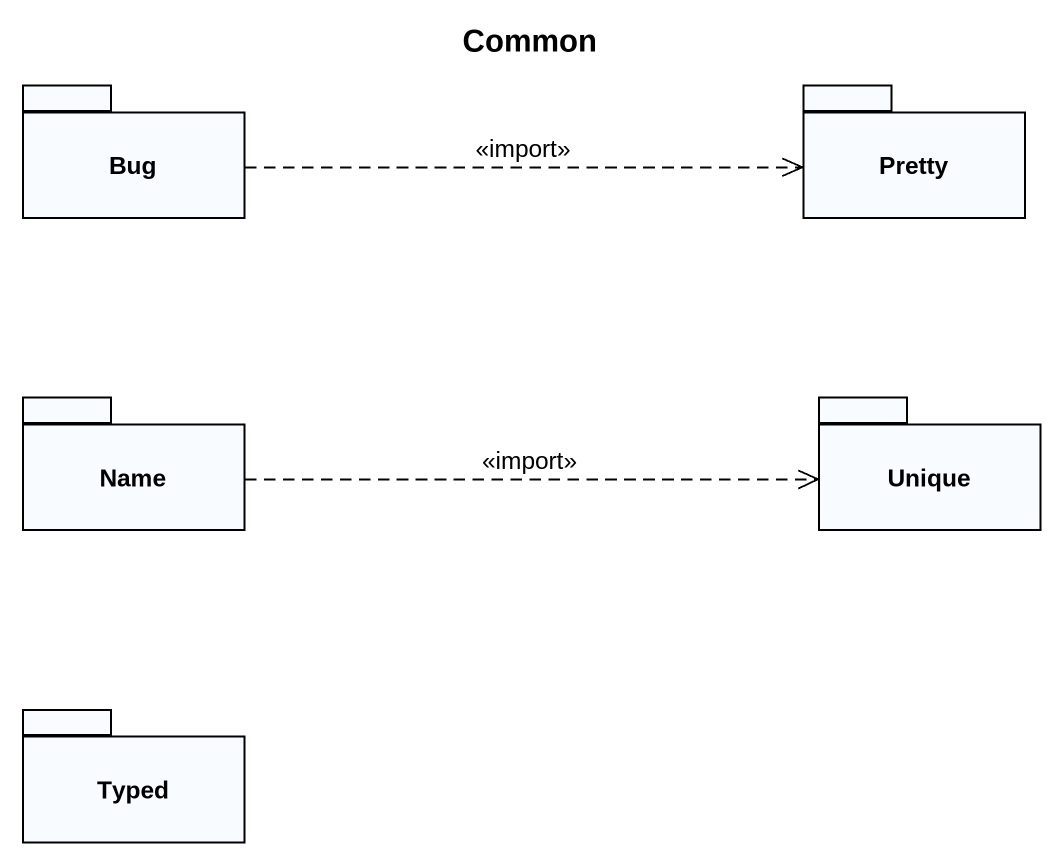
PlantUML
@startuml
title Common
package Bug {
}
package Pretty {
}
package Name {
}
package Unique {
}
package Typed {
}
Bug .right.> Pretty : <<import>>
Name .right.> Unique : <<import>>
@enduml
